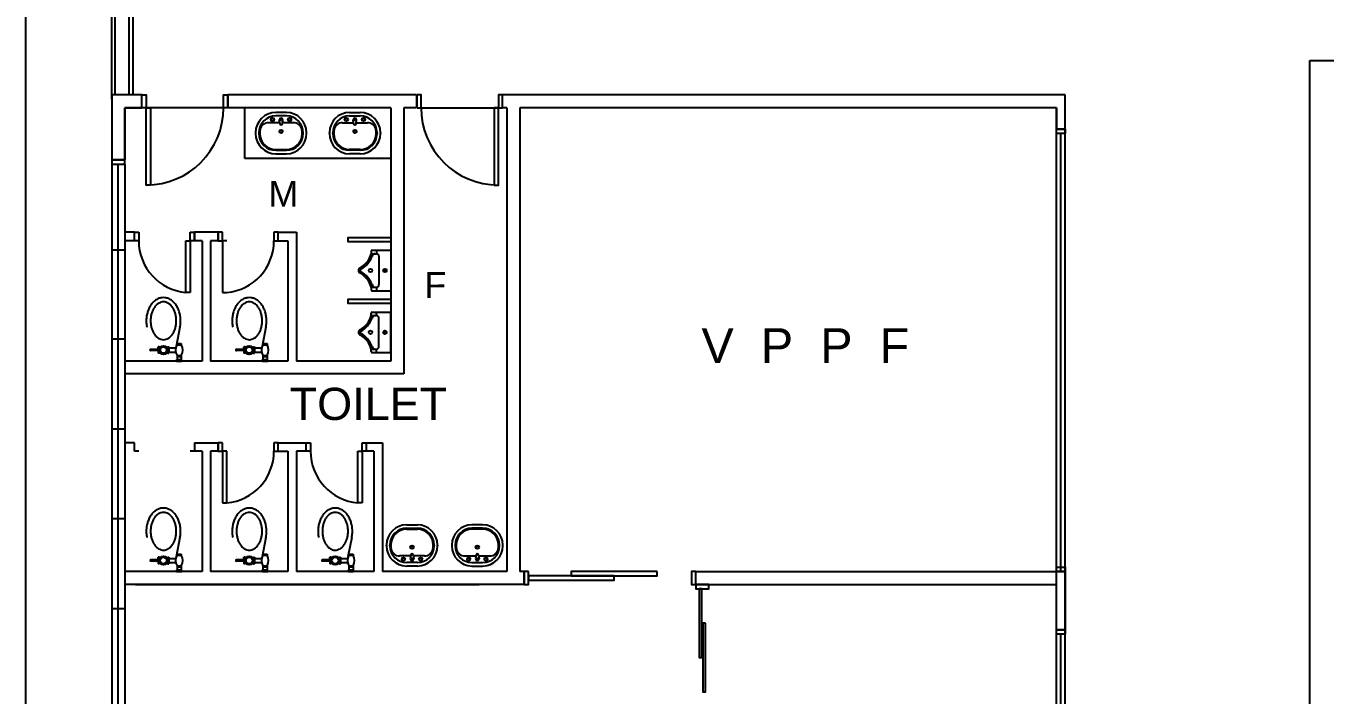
# Model space of a CAD drawing. Header units: millimetres. Extents: x -616979 to 2364082, y 43054 to 1637649.
# Drawn here: x -616979 to -601854, y 92665 to 100454 of the extents above; entities that cross this region are included whole.
import ezdxf

# ---------------------------------------------------------------- set-up
doc = ezdxf.new("R2010")
doc.units = ezdxf.units.MM
doc.linetypes.add('HIDDEN', pattern=[0.375, 0.25, -0.125])
for name, color, linetype in [('a-doors', 254, 'Continuous'), ('a-fixtures', 7, 'Continuous'), ('a-labels', 7, 'Continuous'), ('a-railings', 253, 'Continuous'), ('a-roof', 7, 'Continuous'), ('A-TEXT', 7, 'Continuous'), ('a-wall', 5, 'Continuous'), ('a-windows', 7, 'Continuous')]:
    doc.layers.add(name, color=color, linetype=linetype)
doc.styles.add('-kitz', font='arial.ttf')
doc.styles.add('arial', font='arial.ttf')

msp = doc.modelspace()

# ---------------------------------------------------------------- linework, layer by layer
at = {"layer": 'a-doors', "color": 1}
for p, q in [((-615629.438, 99502.351), (-615629.438, 99652.351)), ((-614629.438, 99502.351), (-614629.438, 99652.351)), ((-612429.438, 99502.351), (-612429.438, 99652.351)), ((-612429.438, 99502.351), (-612429.438, 99652.351)), ((-611429.438, 99502.351), (-611429.438, 99652.351)), ((-611429.438, 99502.351), (-611429.438, 99652.351)), ((-614679.438, 99502.351), (-615579.438, 99502.351)), ((-614429.438, 98910.121), (-614429.438, 99502.351)), ((-612379.438, 99502.351), (-611479.438, 99502.351)), ((-612729.438, 98910.121), (-614429.438, 98910.121)), ((-615716.938, 98052.351), (-615666.938, 98052.351)), ((-615716.938, 97952.351), (-615716.938, 98052.351)), ((-615716.938, 97952.351), (-615716.938, 98052.351)), ((-615666.938, 98052.351), (-615666.938, 97952.351)), ((-615066.938, 98052.351), (-615016.938, 98052.351)), ((-615066.938, 97952.351), (-615066.938, 98052.351)), ((-615016.938, 98052.351), (-615016.938, 97952.351)), ((-615016.938, 97952.351), (-615016.938, 98052.351)), ((-614741.938, 98052.351), (-614741.938, 97952.351)), ((-614691.938, 98052.351), (-614741.938, 98052.351)), ((-614741.938, 97952.351), (-614741.938, 98052.351)), ((-614691.938, 97952.351), (-614691.938, 98052.351)), ((-614091.938, 98052.351), (-614091.938, 97952.351)), ((-614041.938, 98052.351), (-614091.938, 98052.351)), ((-614041.938, 97952.351), (-614041.938, 98052.351)), ((-614041.938, 97952.351), (-614041.938, 98052.351)), ((-615666.938, 97952.351), (-615716.938, 97952.351)), ((-615116.938, 97952.351), (-615066.938, 97952.351)), ((-615116.938, 97352.351), (-615116.938, 97952.351)), ((-615016.938, 97952.351), (-615066.938, 97952.351)), ((-615066.938, 97952.351), (-615066.938, 97352.351)), ((-614741.938, 97952.351), (-614691.938, 97952.351)), ((-614641.938, 97952.351), (-614691.938, 97952.351)), ((-614691.938, 97952.351), (-614691.938, 97352.351)), ((-614091.938, 97952.351), (-614041.938, 97952.351)), ((-615066.938, 97352.351), (-615116.938, 97352.351)), ((-614691.938, 97352.351), (-614641.938, 97352.351)), ((-614741.938, 95602.351), (-614741.938, 95502.351)), ((-614691.938, 95602.351), (-614741.938, 95602.351)), ((-614741.938, 95502.351), (-614741.938, 95602.351)), ((-614691.938, 95502.351), (-614691.938, 95602.351)), ((-614091.938, 95602.351), (-614091.938, 95502.351)), ((-614041.938, 95602.351), (-614091.938, 95602.351)), ((-614041.938, 95502.351), (-614041.938, 95602.351)), ((-614041.938, 95502.351), (-614041.938, 95602.351)), ((-613716.938, 95602.351), (-613666.938, 95602.351)), ((-613716.938, 95502.351), (-613716.938, 95602.351)), ((-613716.938, 95502.351), (-613716.938, 95602.351)), ((-613666.938, 95602.351), (-613666.938, 95502.351)), ((-613066.938, 95602.351), (-613016.938, 95602.351)), ((-613066.938, 95502.351), (-613066.938, 95602.351)), ((-614741.938, 95502.351), (-614691.938, 95502.351)), ((-614641.938, 95502.351), (-614691.938, 95502.351)), ((-614691.938, 95502.351), (-614691.938, 94902.351)), ((-614641.938, 94902.351), (-614641.938, 95502.351)), ((-614091.938, 95502.351), (-614041.938, 95502.351)), ((-613666.938, 95502.351), (-613716.938, 95502.351)), ((-613116.938, 95502.351), (-613066.938, 95502.351)), ((-613116.938, 94902.351), (-613116.938, 95502.351)), ((-613016.938, 95502.351), (-613066.938, 95502.351)), ((-613066.938, 95502.351), (-613066.938, 94902.351)), ((-614691.938, 94902.351), (-614641.938, 94902.351)), ((-613066.938, 94902.351), (-613116.938, 94902.351)), ((-611179.438, 93952.351), (-611179.438, 94102.915)), ((-609179.438, 93952.915), (-609179.438, 94102.915))]:
    msp.add_line(p, q, dxfattribs=at)
for points in [[(-615579.438, 99502.351), (-615629.438, 99502.351), (-615629.438, 99652.351), (-615579.438, 99652.351)], [(-614629.438, 99502.351), (-614679.438, 99502.351), (-614679.438, 99652.351), (-614629.438, 99652.351)], [(-612429.438, 99502.351), (-612379.438, 99502.351), (-612379.438, 99652.351), (-612429.438, 99652.351)], [(-611479.438, 99502.351), (-611429.438, 99502.351), (-611429.438, 99652.351), (-611479.438, 99652.351)], [(-615529.438, 98602.351), (-615579.438, 98602.351), (-615579.438, 99502.351), (-615529.438, 99502.351)], [(-611529.438, 98602.351), (-611479.438, 98602.351), (-611479.438, 99502.351), (-611529.438, 99502.351)], [(-611129.438, 94102.915), (-611179.438, 94102.915), (-611179.438, 93952.915), (-611129.438, 93952.915)], [(-609630.654, 94102.915), (-610630.654, 94102.915), (-610630.654, 94052.915), (-609630.654, 94052.915)], [(-609179.438, 94102.915), (-609229.438, 94102.915), (-609229.438, 93952.915), (-609179.438, 93952.915)], [(-610129.438, 94051.139), (-611129.438, 94051.139), (-611129.438, 94001.139), (-610129.438, 94001.139)], [(-609029.438, 93952.351), (-609179.438, 93952.351), (-609179.438, 93902.351), (-609029.438, 93902.351)], [(-609111.938, 93902.351), (-609141.938, 93902.351), (-609141.938, 93102.351), (-609111.938, 93102.351)], [(-609066.938, 93502.351), (-609096.938, 93502.351), (-609096.938, 92702.351), (-609066.938, 92702.351)]]:
    msp.add_lwpolyline(points, close=True, dxfattribs=at)
for centre, radius, start, end in [((-615579.438, 99502.351), 900, 270, 0), ((-611479.438, 99502.351), 900, 180, 270), ((-615062.982, 97953.893), 603.958, 180.146343, 264.8745512), ((-614695.893, 97953.893), 603.958, 275.1254488, 359.853657), ((-614695.893, 95503.893), 603.958, 275.1254488, 359.853657), ((-613062.982, 95503.893), 603.958, 180.146343, 264.8745512)]:
    msp.add_arc(centre, radius, start, end, dxfattribs=at)
at = {"layer": 'a-fixtures', "color": 1}
for p, q in [((-613947.456, 99446.236), (-614071.456, 99446.236)), ((-613947.456, 99406.236), (-614071.456, 99406.236)), ((-613211.419, 99446.236), (-613087.419, 99446.236)), ((-613211.419, 99406.236), (-613087.419, 99406.236)), ((-614025.609, 99328.236), (-614154.739, 99328.236)), ((-614024.456, 99318.236), (-614029.456, 99361.609)), ((-613994.456, 99318.236), (-613989.456, 99361.609)), ((-613864.173, 99328.236), (-613993.303, 99328.236)), ((-613294.702, 99328.236), (-613165.572, 99328.236)), ((-613164.419, 99318.236), (-613169.419, 99361.609)), ((-613134.419, 99318.236), (-613129.419, 99361.609)), ((-613133.266, 99328.236), (-613004.136, 99328.236)), ((-614306.456, 99211.236), (-614306.456, 99201.236)), ((-614266.456, 99211.236), (-614266.456, 99201.236)), ((-614256.456, 99211.236), (-614256.456, 99201.236)), ((-613762.456, 99201.236), (-613762.456, 99211.236)), ((-613752.456, 99201.236), (-613752.456, 99211.236)), ((-613712.456, 99201.236), (-613712.456, 99211.236)), ((-613446.419, 99201.236), (-613446.419, 99211.236)), ((-613406.419, 99201.236), (-613406.419, 99211.236)), ((-613396.419, 99201.236), (-613396.419, 99211.236)), ((-612902.419, 99211.236), (-612902.419, 99201.236)), ((-612892.419, 99211.236), (-612892.419, 99201.236)), ((-612852.419, 99211.236), (-612852.419, 99201.236)), ((-614071.456, 99016.236), (-613947.456, 99016.236)), ((-614071.456, 99006.236), (-613947.456, 99006.236)), ((-614071.456, 98966.236), (-613947.456, 98966.236)), ((-613087.419, 99016.236), (-613211.419, 99016.236)), ((-613087.419, 99006.236), (-613211.419, 99006.236)), ((-613087.419, 98966.236), (-613211.419, 98966.236)), ((-612959.438, 97832.351), (-612959.438, 97802.351)), ((-612959.438, 97802.351), (-612899.438, 97802.351)), ((-612949.438, 97842.351), (-612729.438, 97842.351)), ((-612899.438, 97842.351), (-612899.438, 97802.351)), ((-612869.438, 97772.351), (-612869.438, 97442.351)), ((-612729.438, 97842.351), (-612729.438, 97372.351)), ((-612819.438, 97608.351), (-612804.337, 97608.351)), ((-612819.438, 97606.351), (-612804.337, 97606.351)), ((-612800.438, 97627.351), (-612800.438, 97612.25)), ((-612800.438, 97602.452), (-612800.438, 97587.351)), ((-612798.438, 97627.351), (-612798.438, 97612.25)), ((-612798.438, 97602.452), (-612798.438, 97587.351)), ((-612794.539, 97608.351), (-612779.438, 97608.351)), ((-612794.539, 97606.351), (-612779.438, 97606.351)), ((-612959.438, 97412.351), (-612959.438, 97382.351)), ((-612959.438, 97412.351), (-612899.438, 97412.351)), ((-612899.438, 97412.351), (-612899.438, 97372.351)), ((-612949.438, 97372.351), (-612729.438, 97372.351)), ((-612959.438, 97082.351), (-612959.438, 97112.351)), ((-612949.438, 97122.351), (-612729.438, 97122.351)), ((-612899.438, 97082.351), (-612899.438, 97122.351)), ((-612729.438, 96652.351), (-612729.438, 97122.351)), ((-612959.438, 97082.351), (-612899.438, 97082.351)), ((-612869.438, 96722.351), (-612869.438, 97052.351)), ((-615186.388, 96948.151), (-615230.351, 96722.595)), ((-614186.388, 96948.151), (-614230.351, 96722.595)), ((-612819.438, 96888.351), (-612804.337, 96888.351)), ((-612819.438, 96886.351), (-612804.337, 96886.351)), ((-612800.438, 96892.25), (-612800.438, 96907.351)), ((-612800.438, 96867.351), (-612800.438, 96882.452)), ((-612798.438, 96892.25), (-612798.438, 96907.351)), ((-612798.438, 96867.351), (-612798.438, 96882.452)), ((-612794.539, 96888.351), (-612779.438, 96888.351)), ((-612794.539, 96886.351), (-612779.438, 96886.351)), ((-615429.438, 96687.801), (-615529.438, 96687.801)), ((-615429.438, 96674.301), (-615529.438, 96674.301)), ((-615429.438, 96718.551), (-615441.938, 96718.551)), ((-615441.938, 96687.801), (-615441.938, 96718.551)), ((-615441.938, 96674.301), (-615441.938, 96643.551)), ((-615429.438, 96687.801), (-615429.438, 96718.551)), ((-615416.616, 96714.483), (-615429.438, 96714.483)), ((-615429.438, 96674.301), (-615429.438, 96643.551)), ((-615342.259, 96714.483), (-615329.438, 96714.483)), ((-615329.438, 96718.551), (-615316.938, 96718.551)), ((-615329.438, 96718.551), (-615329.438, 96643.551)), ((-615316.938, 96718.551), (-615316.938, 96643.551)), ((-615316.938, 96706.051), (-615234.838, 96706.051)), ((-615316.938, 96656.051), (-615234.838, 96656.051)), ((-615220.93, 96756.051), (-615170.93, 96756.051)), ((-615220.93, 96756.051), (-615220.93, 96743.551)), ((-615220.93, 96743.551), (-615170.93, 96743.551)), ((-615170.93, 96756.051), (-615170.93, 96743.551)), ((-614429.438, 96687.801), (-614529.438, 96687.801)), ((-614429.438, 96674.301), (-614529.438, 96674.301)), ((-614429.438, 96718.551), (-614441.938, 96718.551)), ((-614441.938, 96687.801), (-614441.938, 96718.551)), ((-614441.938, 96674.301), (-614441.938, 96643.551)), ((-614429.438, 96687.801), (-614429.438, 96718.551)), ((-614416.616, 96714.483), (-614429.438, 96714.483)), ((-614429.438, 96674.301), (-614429.438, 96643.551)), ((-614342.259, 96714.483), (-614329.438, 96714.483)), ((-614329.438, 96718.551), (-614316.938, 96718.551)), ((-614329.438, 96718.551), (-614329.438, 96643.551)), ((-614316.938, 96718.551), (-614316.938, 96643.551)), ((-614316.938, 96706.051), (-614234.838, 96706.051)), ((-614316.938, 96656.051), (-614234.838, 96656.051)), ((-614220.93, 96756.051), (-614170.93, 96756.051)), ((-614220.93, 96756.051), (-614220.93, 96743.551)), ((-614220.93, 96743.551), (-614170.93, 96743.551)), ((-614170.93, 96756.051), (-614170.93, 96743.551)), ((-612959.438, 96662.351), (-612959.438, 96692.351)), ((-612959.438, 96692.351), (-612899.438, 96692.351)), ((-612949.438, 96652.351), (-612729.438, 96652.351)), ((-612899.438, 96652.351), (-612899.438, 96692.351)), ((-615429.438, 96643.551), (-615441.938, 96643.551)), ((-615416.616, 96647.618), (-615429.438, 96647.618)), ((-615342.259, 96647.618), (-615329.438, 96647.618)), ((-615329.438, 96643.551), (-615316.938, 96643.551)), ((-615164.68, 96564.851), (-615227.18, 96564.851)), ((-615227.18, 96564.851), (-615227.18, 96552.351)), ((-615227.18, 96564.851), (-615220.93, 96564.851)), ((-615227.18, 96552.351), (-615164.68, 96552.351)), ((-615224.055, 96564.851), (-615224.055, 96571.101)), ((-615224.055, 96571.101), (-615167.805, 96571.101)), ((-615220.93, 96564.851), (-615224.055, 96564.851)), ((-615220.93, 96618.551), (-615170.93, 96618.551)), ((-615220.93, 96618.551), (-615220.93, 96606.051)), ((-615220.93, 96606.051), (-615170.93, 96606.051)), ((-615220.93, 96606.051), (-615220.93, 96571.101)), ((-615170.93, 96618.551), (-615170.93, 96606.051)), ((-615170.93, 96606.051), (-615170.93, 96571.101)), ((-615170.93, 96564.851), (-615167.805, 96564.851)), ((-615164.68, 96564.851), (-615170.93, 96564.851)), ((-615167.805, 96564.851), (-615167.805, 96571.101)), ((-615164.68, 96564.851), (-615164.68, 96552.351)), ((-614429.438, 96643.551), (-614441.938, 96643.551)), ((-614416.616, 96647.618), (-614429.438, 96647.618)), ((-614342.259, 96647.618), (-614329.438, 96647.618)), ((-614329.438, 96643.551), (-614316.938, 96643.551)), ((-614164.68, 96564.851), (-614227.18, 96564.851)), ((-614227.18, 96564.851), (-614227.18, 96552.351)), ((-614227.18, 96564.851), (-614220.93, 96564.851)), ((-614227.18, 96552.351), (-614164.68, 96552.351)), ((-614224.055, 96564.851), (-614224.055, 96571.101)), ((-614224.055, 96571.101), (-614167.805, 96571.101)), ((-614220.93, 96564.851), (-614224.055, 96564.851)), ((-614220.93, 96618.551), (-614170.93, 96618.551)), ((-614220.93, 96618.551), (-614220.93, 96606.051)), ((-614220.93, 96606.051), (-614170.93, 96606.051)), ((-614220.93, 96606.051), (-614220.93, 96571.101)), ((-614170.93, 96618.551), (-614170.93, 96606.051)), ((-614170.93, 96606.051), (-614170.93, 96571.101)), ((-614170.93, 96564.851), (-614167.805, 96564.851)), ((-614164.68, 96564.851), (-614170.93, 96564.851)), ((-614167.805, 96564.851), (-614167.805, 96571.101)), ((-614164.68, 96564.851), (-614164.68, 96552.351)), ((-612546.456, 94646.236), (-612422.456, 94646.236)), ((-612546.456, 94606.236), (-612422.456, 94606.236)), ((-612546.456, 94596.236), (-612422.456, 94596.236)), ((-611662.419, 94646.236), (-611786.419, 94646.236)), ((-611662.419, 94606.236), (-611786.419, 94606.236)), ((-611662.419, 94596.236), (-611786.419, 94596.236)), ((-615186.388, 94498.151), (-615230.351, 94272.595)), ((-614186.388, 94498.151), (-614230.351, 94272.595)), ((-613186.388, 94498.151), (-613230.351, 94272.595)), ((-612741.456, 94401.236), (-612741.456, 94411.236)), ((-612731.456, 94401.236), (-612731.456, 94411.236)), ((-612237.456, 94411.236), (-612237.456, 94401.236)), ((-612227.456, 94411.236), (-612227.456, 94401.236)), ((-612187.456, 94411.236), (-612187.456, 94401.236)), ((-612021.419, 94411.236), (-612021.419, 94401.236)), ((-611981.419, 94411.236), (-611981.419, 94401.236)), ((-611971.419, 94411.236), (-611971.419, 94401.236)), ((-611477.419, 94401.236), (-611477.419, 94411.236)), ((-611467.419, 94401.236), (-611467.419, 94411.236)), ((-615429.438, 94237.801), (-615529.438, 94237.801)), ((-615429.438, 94268.551), (-615441.938, 94268.551)), ((-615441.938, 94237.801), (-615441.938, 94268.551)), ((-615429.438, 94237.801), (-615429.438, 94268.551)), ((-615416.616, 94264.483), (-615429.438, 94264.483)), ((-615342.259, 94264.483), (-615329.438, 94264.483)), ((-615329.438, 94268.551), (-615316.938, 94268.551)), ((-615329.438, 94268.551), (-615329.438, 94193.551)), ((-615316.938, 94268.551), (-615316.938, 94193.551)), ((-615316.938, 94256.051), (-615234.838, 94256.051)), ((-615220.93, 94306.051), (-615170.93, 94306.051)), ((-615220.93, 94306.051), (-615220.93, 94293.551)), ((-615220.93, 94293.551), (-615170.93, 94293.551)), ((-615170.93, 94306.051), (-615170.93, 94293.551)), ((-614429.438, 94237.801), (-614529.438, 94237.801)), ((-614429.438, 94268.551), (-614441.938, 94268.551)), ((-614441.938, 94237.801), (-614441.938, 94268.551)), ((-614429.438, 94237.801), (-614429.438, 94268.551)), ((-614416.616, 94264.483), (-614429.438, 94264.483)), ((-614342.259, 94264.483), (-614329.438, 94264.483)), ((-614329.438, 94268.551), (-614316.938, 94268.551)), ((-614329.438, 94268.551), (-614329.438, 94193.551)), ((-614316.938, 94268.551), (-614316.938, 94193.551)), ((-614316.938, 94256.051), (-614234.838, 94256.051)), ((-614220.93, 94306.051), (-614170.93, 94306.051)), ((-614220.93, 94306.051), (-614220.93, 94293.551)), ((-614220.93, 94293.551), (-614170.93, 94293.551)), ((-614170.93, 94306.051), (-614170.93, 94293.551)), ((-613429.438, 94237.801), (-613529.438, 94237.801)), ((-613429.438, 94268.551), (-613441.938, 94268.551)), ((-613441.938, 94237.801), (-613441.938, 94268.551)), ((-613429.438, 94237.801), (-613429.438, 94268.551)), ((-613416.616, 94264.483), (-613429.438, 94264.483)), ((-613342.259, 94264.483), (-613329.438, 94264.483)), ((-613329.438, 94268.551), (-613316.938, 94268.551)), ((-613329.438, 94268.551), (-613329.438, 94193.551)), ((-613316.938, 94268.551), (-613316.938, 94193.551)), ((-613316.938, 94256.051), (-613234.838, 94256.051)), ((-613220.93, 94306.051), (-613170.93, 94306.051)), ((-613220.93, 94306.051), (-613220.93, 94293.551)), ((-613220.93, 94293.551), (-613170.93, 94293.551)), ((-613170.93, 94306.051), (-613170.93, 94293.551)), ((-612500.609, 94284.236), (-612629.739, 94284.236)), ((-612499.456, 94294.236), (-612504.456, 94250.862)), ((-612469.456, 94294.236), (-612464.456, 94250.862)), ((-612339.173, 94284.236), (-612468.303, 94284.236)), ((-611869.702, 94284.236), (-611740.572, 94284.236)), ((-611739.419, 94294.236), (-611744.419, 94250.862)), ((-611709.419, 94294.236), (-611704.419, 94250.862)), ((-611708.266, 94284.236), (-611579.136, 94284.236)), ((-615429.438, 94224.301), (-615529.438, 94224.301)), ((-615441.938, 94224.301), (-615441.938, 94193.551)), ((-615429.438, 94193.551), (-615441.938, 94193.551)), ((-615429.438, 94224.301), (-615429.438, 94193.551)), ((-615416.616, 94197.618), (-615429.438, 94197.618)), ((-615342.259, 94197.618), (-615329.438, 94197.618)), ((-615329.438, 94193.551), (-615316.938, 94193.551)), ((-615316.938, 94206.051), (-615234.838, 94206.051)), ((-615164.68, 94114.851), (-615227.18, 94114.851)), ((-615227.18, 94114.851), (-615227.18, 94102.351)), ((-615227.18, 94114.851), (-615220.93, 94114.851)), ((-615224.055, 94114.851), (-615224.055, 94121.101)), ((-615224.055, 94121.101), (-615167.805, 94121.101)), ((-615220.93, 94114.851), (-615224.055, 94114.851)), ((-615220.93, 94168.551), (-615170.93, 94168.551)), ((-615220.93, 94168.551), (-615220.93, 94156.051)), ((-615220.93, 94156.051), (-615170.93, 94156.051)), ((-615220.93, 94156.051), (-615220.93, 94121.101)), ((-615170.93, 94168.551), (-615170.93, 94156.051)), ((-615170.93, 94156.051), (-615170.93, 94121.101)), ((-615170.93, 94114.851), (-615167.805, 94114.851)), ((-615164.68, 94114.851), (-615170.93, 94114.851)), ((-615167.805, 94114.851), (-615167.805, 94121.101)), ((-615164.68, 94114.851), (-615164.68, 94102.351)), ((-614429.438, 94224.301), (-614529.438, 94224.301)), ((-614441.938, 94224.301), (-614441.938, 94193.551)), ((-614429.438, 94193.551), (-614441.938, 94193.551)), ((-614429.438, 94224.301), (-614429.438, 94193.551)), ((-614416.616, 94197.618), (-614429.438, 94197.618)), ((-614342.259, 94197.618), (-614329.438, 94197.618)), ((-614329.438, 94193.551), (-614316.938, 94193.551)), ((-614316.938, 94206.051), (-614234.838, 94206.051)), ((-614164.68, 94114.851), (-614227.18, 94114.851)), ((-614227.18, 94114.851), (-614227.18, 94102.351)), ((-614227.18, 94114.851), (-614220.93, 94114.851)), ((-614224.055, 94114.851), (-614224.055, 94121.101)), ((-614224.055, 94121.101), (-614167.805, 94121.101)), ((-614220.93, 94114.851), (-614224.055, 94114.851)), ((-614220.93, 94168.551), (-614170.93, 94168.551)), ((-614220.93, 94168.551), (-614220.93, 94156.051)), ((-614220.93, 94156.051), (-614170.93, 94156.051)), ((-614220.93, 94156.051), (-614220.93, 94121.101)), ((-614170.93, 94168.551), (-614170.93, 94156.051)), ((-614170.93, 94156.051), (-614170.93, 94121.101)), ((-614170.93, 94114.851), (-614167.805, 94114.851)), ((-614164.68, 94114.851), (-614170.93, 94114.851)), ((-614167.805, 94114.851), (-614167.805, 94121.101)), ((-614164.68, 94114.851), (-614164.68, 94102.351)), ((-613429.438, 94224.301), (-613529.438, 94224.301)), ((-613441.938, 94224.301), (-613441.938, 94193.551)), ((-613429.438, 94193.551), (-613441.938, 94193.551)), ((-613429.438, 94224.301), (-613429.438, 94193.551)), ((-613416.616, 94197.618), (-613429.438, 94197.618)), ((-613342.259, 94197.618), (-613329.438, 94197.618)), ((-613329.438, 94193.551), (-613316.938, 94193.551)), ((-613316.938, 94206.051), (-613234.838, 94206.051)), ((-613164.68, 94114.851), (-613227.18, 94114.851)), ((-613227.18, 94114.851), (-613227.18, 94102.351)), ((-613227.18, 94114.851), (-613220.93, 94114.851)), ((-613224.055, 94114.851), (-613224.055, 94121.101)), ((-613224.055, 94121.101), (-613167.805, 94121.101)), ((-613220.93, 94114.851), (-613224.055, 94114.851)), ((-613220.93, 94168.551), (-613170.93, 94168.551)), ((-613220.93, 94168.551), (-613220.93, 94156.051)), ((-613220.93, 94156.051), (-613170.93, 94156.051)), ((-613220.93, 94156.051), (-613220.93, 94121.101)), ((-613170.93, 94168.551), (-613170.93, 94156.051)), ((-613170.93, 94156.051), (-613170.93, 94121.101)), ((-613170.93, 94114.851), (-613167.805, 94114.851)), ((-613164.68, 94114.851), (-613170.93, 94114.851)), ((-613167.805, 94114.851), (-613167.805, 94121.101)), ((-613164.68, 94114.851), (-613164.68, 94102.351)), ((-612422.456, 94206.236), (-612546.456, 94206.236)), ((-612422.456, 94166.236), (-612546.456, 94166.236)), ((-611786.419, 94206.236), (-611662.419, 94206.236)), ((-611786.419, 94166.236), (-611662.419, 94166.236))]:
    msp.add_line(p, q, dxfattribs=at)
at = {"layer": 'a-fixtures'}
for p, q in [((-612781.456, 94401.236), (-612781.456, 94411.236)), ((-611427.419, 94401.236), (-611427.419, 94411.236))]:
    msp.add_line(p, q, dxfattribs=at)
at = {"layer": 'a-fixtures', "color": 9}
for p, q in [((-615227.18, 94102.351), (-615164.68, 94102.351)), ((-614227.18, 94102.351), (-614164.68, 94102.351)), ((-613227.18, 94102.351), (-613164.68, 94102.351))]:
    msp.add_line(p, q, dxfattribs=at)
at = {"layer": 'a-fixtures', "color": 1, "const_width": 0.05}
for points in [[(-615571.388, 96948.151), (-615521.471, 96687.801)], [(-614571.388, 96948.151), (-614521.471, 96687.801)], [(-615518.882, 96674.301), (-615505.088, 96602.351), (-615253.788, 96602.351)], [(-615243.321, 96656.051), (-615253.788, 96602.351)], [(-614518.882, 96674.301), (-614505.088, 96602.351), (-614253.788, 96602.351)], [(-614243.321, 96656.051), (-614253.788, 96602.351)], [(-615571.388, 94498.151), (-615521.471, 94237.801)], [(-614571.388, 94498.151), (-614521.471, 94237.801)], [(-613571.388, 94498.151), (-613521.471, 94237.801)], [(-615518.882, 94224.301), (-615505.088, 94152.351), (-615253.788, 94152.351)], [(-615243.321, 94206.051), (-615253.788, 94152.351)], [(-614518.882, 94224.301), (-614505.088, 94152.351), (-614253.788, 94152.351)], [(-614243.321, 94206.051), (-614253.788, 94152.351)], [(-613518.882, 94224.301), (-613505.088, 94152.351), (-613253.788, 94152.351)], [(-613243.321, 94206.051), (-613253.788, 94152.351)]]:
    msp.add_lwpolyline(points, dxfattribs=at)
for points in [[(-615486.314, 96687.801, -0.726018986), (-615444.862, 96687.801, -0.726018986)], [(-615444.862, 96674.301, -0.726018986), (-615486.314, 96674.301)], [(-614486.314, 96687.801, -0.726018986), (-614444.862, 96687.801, -0.726018986)], [(-614444.862, 96674.301, -0.726018986), (-614486.314, 96674.301)], [(-615486.314, 94237.801, -0.726018986), (-615444.862, 94237.801, -0.726018986)], [(-614486.314, 94237.801, -0.726018986), (-614444.862, 94237.801, -0.726018986)], [(-613486.314, 94237.801, -0.726018986), (-613444.862, 94237.801, -0.726018986)], [(-615444.862, 94224.301, -0.726018986), (-615486.314, 94224.301)], [(-614444.862, 94224.301, -0.726018986), (-614486.314, 94224.301)], [(-613444.862, 94224.301, -0.726018986), (-613486.314, 94224.301)]]:
    msp.add_lwpolyline(points, format="xyb", dxfattribs=at)
at = {"layer": 'a-fixtures', "color": 1}
for centre, radius in [((-614109.456, 99365.366), 20), ((-614109.456, 99365.366), 15), ((-613909.456, 99365.366), 20), ((-613909.456, 99365.366), 15), ((-613249.419, 99365.366), 20), ((-613249.419, 99365.366), 15), ((-613049.419, 99365.366), 20), ((-613049.419, 99365.366), 15), ((-614009.456, 99226.236), 20), ((-614009.456, 99226.236), 15), ((-614009.456, 99361.609), 6.243), ((-613149.419, 99226.236), 20), ((-613149.419, 99226.236), 15), ((-613149.419, 99361.609), 6.243), ((-612968.217, 97607.351), 20), ((-612799.438, 97607.351), 20), ((-612968.217, 96887.351), 20), ((-612799.438, 96887.351), 20), ((-615379.438, 96681.051), 50), ((-615379.438, 96681.051), 37.5), ((-614379.438, 96681.051), 50), ((-614379.438, 96681.051), 37.5), ((-612484.456, 94386.236), 20), ((-612484.456, 94386.236), 15), ((-611724.419, 94386.236), 20), ((-611724.419, 94386.236), 15), ((-615379.438, 94231.051), 50), ((-615379.438, 94231.051), 37.5), ((-614379.438, 94231.051), 50), ((-614379.438, 94231.051), 37.5), ((-613379.438, 94231.051), 50), ((-613379.438, 94231.051), 37.5), ((-612584.456, 94247.105), 20), ((-612584.456, 94247.105), 15), ((-612484.456, 94250.862), 6.243), ((-612384.456, 94247.105), 20), ((-612384.456, 94247.105), 15), ((-611824.419, 94247.105), 20), ((-611824.419, 94247.105), 15), ((-611724.419, 94250.862), 6.243), ((-611624.419, 94247.105), 20), ((-611624.419, 94247.105), 15)]:
    msp.add_circle(centre, radius, dxfattribs=at)
for centre, radius, start, end in [((-614071.456, 99211.236), 235, 90, 180), ((-614071.456, 99211.236), 195, 90.0000001, 180), ((-614009.456, 99361.609), 20, 360, 180), ((-613947.456, 99211.236), 235, 0, 90), ((-613947.456, 99211.236), 195, 360, 89.9999999), ((-613211.419, 99211.236), 235, 90, 180), ((-613211.419, 99211.236), 195, 90.0000001, 180), ((-613149.419, 99361.609), 20, 0, 180), ((-613087.419, 99211.236), 235, 360, 90), ((-613087.419, 99211.236), 195, 360, 89.9999999), ((-614071.456, 99211.236), 185, 168.463041, 180), ((-614154.739, 99228.236), 100, 90, 168.463041), ((-614009.456, 99318.236), 15, 180, 360), ((-613864.173, 99228.236), 100, 11.536959, 90), ((-613947.456, 99211.236), 185, 360, 11.536959), ((-613211.419, 99211.236), 185, 168.463041, 180), ((-613294.702, 99228.236), 100, 90, 168.463041), ((-613149.419, 99318.236), 15, 180, 0), ((-613004.136, 99228.236), 100, 11.536959, 90), ((-613087.419, 99211.236), 185, 0, 11.536959), ((-614071.456, 99201.236), 235, 180, 270), ((-614071.456, 99201.236), 195, 180, 269.9999999), ((-614071.456, 99201.236), 185, 180, 270), ((-613947.456, 99201.236), 195, 270, 360), ((-613947.456, 99201.236), 235, 270, 0), ((-613947.456, 99201.236), 185, 270, 360), ((-613211.419, 99201.236), 235, 180, 270), ((-613211.419, 99201.236), 195, 180, 270), ((-613211.419, 99201.236), 185, 180, 270), ((-613087.419, 99201.236), 195, 270.0000001, 0), ((-613087.419, 99201.236), 235, 270, 0), ((-613087.419, 99201.236), 185, 270, 0), ((-613233.206, 97884.335), 285.781, 300.2035468, 343.3288029), ((-613233.206, 97884.335), 305.781, 299.8926275, 338.5170303), ((-612949.438, 97832.351), 10, 90, 180), ((-612918.669, 97772.351), 30, 90, 180), ((-612899.438, 97772.351), 30, 360, 90), ((-613076.938, 97607.351), 32.5, 112.6198649, 247.3801351), ((-613076.938, 97607.351), 12.5, 108.0585776, 251.9414224), ((-613233.206, 97330.366), 285.781, 16.6711972, 59.7964532), ((-613233.206, 97330.366), 305.781, 21.4829698, 60.1073725), ((-612799.438, 97607.351), 5, 101.536959, 168.463041), ((-612799.438, 97607.351), 5, 191.536959, 258.463041), ((-612799.438, 97607.351), 5, 11.536959, 78.463041), ((-612799.438, 97607.351), 5, 281.536959, 348.463041), ((-612918.669, 97442.351), 30, 180, 270), ((-612899.438, 97442.351), 30, 270, 360), ((-615351.685, 97092.299), 206.856, 125.6604886, 137.6973814), ((-615370.03, 97117.82), 175.426, 112.2179226, 125.6516378), ((-615377.717, 97136.2), 155.504, 97.6008212, 112.1566713), ((-615378.888, 97142.888), 148.721, 82.5006055, 97.4946845), ((-615380.059, 97136.196), 155.508, 67.8388906, 82.3944772), ((-615387.749, 97117.813), 175.434, 54.3443582, 67.7776567), ((-615406.098, 97092.291), 206.868, 42.2990685, 54.3355213), ((-614351.685, 97092.299), 206.856, 125.6604886, 137.6973814), ((-614370.03, 97117.82), 175.426, 112.2179226, 125.6516378), ((-614377.717, 97136.2), 155.504, 97.6008212, 112.1566713), ((-614378.888, 97142.888), 148.721, 82.5006055, 97.4946845), ((-614380.059, 97136.196), 155.508, 67.8388906, 82.3944772), ((-614387.749, 97117.813), 175.434, 54.3443582, 67.7776567), ((-614406.098, 97092.291), 206.868, 42.2990685, 54.3355213), ((-612949.438, 97382.351), 10, 180, 270), ((-615225.786, 97022.72), 353.047, 166.7982905, 175.2243902), ((-615251.817, 97029.044), 326.259, 157.9537023, 166.8355496), ((-615286.814, 97043.429), 288.422, 148.349299, 157.9927593), ((-615322.55, 97065.645), 246.344, 137.6731347, 148.3864821), ((-615228.376, 97024.491), 300.31, 164.2908347, 172.3380387), ((-615261.171, 97033.939), 266.182, 155.615149, 164.3373836), ((-615299.725, 97051.641), 223.759, 145.8736481, 155.6676377), ((-615335.214, 97075.893), 180.776, 134.6342777, 145.9262626), ((-615361.01, 97102.133), 143.979, 121.5237079, 134.6656119), ((-615374.723, 97124.365), 117.858, 106.4770586, 121.4923141), ((-615378.727, 97137.099), 104.512, 90.0877595, 106.3517382), ((-615379.048, 97137.099), 104.512, 73.6482619, 89.9122405), ((-615383.052, 97124.365), 117.858, 58.5076859, 73.5229414), ((-615396.765, 97102.133), 143.979, 45.3343881, 58.476292), ((-615422.561, 97075.893), 180.776, 34.0737374, 45.3657223), ((-615458.05, 97051.641), 223.759, 24.3323623, 34.1263519), ((-615496.604, 97033.939), 266.182, 15.6626164, 24.384851), ((-615435.235, 97065.637), 246.357, 31.6103549, 42.323322), ((-615529.399, 97024.491), 300.31, 7.6619613, 15.7091653), ((-615470.972, 97043.423), 288.435, 22.0043673, 31.6475398), ((-615505.968, 97029.041), 326.27, 13.1617666, 22.043424), ((-615531.995, 97022.719), 353.053, 4.7730219, 13.199025), ((-614225.786, 97022.72), 353.047, 166.7982905, 175.2243902), ((-614251.817, 97029.044), 326.259, 157.9537023, 166.8355496), ((-614286.814, 97043.429), 288.422, 148.349299, 157.9927593), ((-614322.55, 97065.645), 246.344, 137.6731347, 148.3864821), ((-614228.376, 97024.491), 300.31, 164.2908347, 172.3380387), ((-614261.171, 97033.939), 266.182, 155.615149, 164.3373836), ((-614299.725, 97051.641), 223.759, 145.8736481, 155.6676377), ((-614335.214, 97075.893), 180.776, 134.6342777, 145.9262626), ((-614361.01, 97102.133), 143.979, 121.5237079, 134.6656119), ((-614374.723, 97124.365), 117.858, 106.4770586, 121.4923141), ((-614378.727, 97137.099), 104.512, 90.0877595, 106.3517382), ((-614379.048, 97137.099), 104.512, 73.6482619, 89.9122405), ((-614383.052, 97124.365), 117.858, 58.5076859, 73.5229414), ((-614396.765, 97102.133), 143.979, 45.3343881, 58.476292), ((-614422.561, 97075.893), 180.776, 34.0737374, 45.3657223), ((-614458.05, 97051.641), 223.759, 24.3323623, 34.1263519), ((-614496.604, 97033.939), 266.182, 15.6626164, 24.384851), ((-614435.235, 97065.637), 246.357, 31.6103549, 42.323322), ((-614529.399, 97024.491), 300.31, 7.6619613, 15.7091653), ((-614470.972, 97043.423), 288.435, 22.0043673, 31.6475398), ((-614505.968, 97029.041), 326.27, 13.1617666, 22.043424), ((-614531.995, 97022.719), 353.053, 4.7730219, 13.199025), ((-612949.438, 97112.351), 10, 90, 180), ((-615215.227, 97021.611), 363.662, 175.1888191, 183.4499231), ((-615222.85, 97020.931), 356.012, 183.4144985, 191.7936922), ((-615209.531, 97021.721), 319.356, 172.296447, 180.0198958), ((-615209.531, 97021.5), 319.356, 179.9801042, 187.703553), ((-615228.376, 97018.731), 300.31, 187.6619613, 195.7091653), ((-615529.399, 97018.731), 300.31, 344.2908347, 352.3380387), ((-615548.244, 97021.721), 319.356, 359.9801042, 7.703553), ((-615548.244, 97021.5), 319.356, 352.296447, 0.0198958), ((-615534.92, 97020.93), 356.007, 348.2036454, 356.5829207), ((-615542.549, 97021.611), 363.662, 356.5474959, 4.8085926), ((-614215.227, 97021.611), 363.662, 175.1888191, 183.4499231), ((-614222.85, 97020.931), 356.012, 183.4144985, 191.7936922), ((-614209.531, 97021.721), 319.356, 172.296447, 180.0198958), ((-614209.531, 97021.5), 319.356, 179.9801042, 187.703553), ((-614228.376, 97018.731), 300.31, 187.6619613, 195.7091653), ((-614529.399, 97018.731), 300.31, 344.2908347, 352.3380387), ((-614548.244, 97021.721), 319.356, 359.9801042, 7.703553), ((-614548.244, 97021.5), 319.356, 352.296447, 0.0198958), ((-614534.92, 97020.93), 356.007, 348.2036454, 356.5829207), ((-614542.549, 97021.611), 363.662, 356.5474959, 4.8085926), ((-613233.206, 97164.335), 285.781, 300.2035468, 343.3288028), ((-613233.206, 97164.335), 305.781, 299.8926275, 338.5170302), ((-612918.669, 97052.351), 30, 90, 180), ((-612899.438, 97052.351), 30, 0, 90), ((-615261.171, 97009.282), 266.182, 195.6626164, 204.384851), ((-615299.725, 96991.58), 223.759, 204.3323623, 214.1263519), ((-615335.214, 96967.329), 180.776, 214.0737374, 225.3657223), ((-615361.01, 96941.088), 143.979, 225.3343881, 238.476292), ((-615374.723, 96918.856), 117.858, 238.5076859, 253.5229414), ((-615378.727, 96906.123), 104.512, 253.6482618, 269.9122405), ((-615379.048, 96906.123), 104.512, 270.0877595, 286.3517381), ((-615383.052, 96918.856), 117.858, 286.4770586, 301.4923141), ((-615396.765, 96941.088), 143.979, 301.523708, 314.6656119), ((-615422.561, 96967.329), 180.776, 314.6342777, 325.9262626), ((-615458.05, 96991.58), 223.759, 325.8736481, 335.6676377), ((-615496.604, 97009.282), 266.182, 335.615149, 344.3373836), ((-614261.171, 97009.282), 266.182, 195.6626164, 204.384851), ((-614299.725, 96991.58), 223.759, 204.3323623, 214.1263519), ((-614335.214, 96967.329), 180.776, 214.0737374, 225.3657223), ((-614361.01, 96941.088), 143.979, 225.3343881, 238.476292), ((-614374.723, 96918.856), 117.858, 238.5076859, 253.5229414), ((-614378.727, 96906.123), 104.512, 253.6482618, 269.9122405), ((-614379.048, 96906.123), 104.512, 270.0877595, 286.3517381), ((-614383.052, 96918.856), 117.858, 286.4770586, 301.4923141), ((-614396.765, 96941.088), 143.979, 301.523708, 314.6656119), ((-614422.561, 96967.329), 180.776, 314.6342777, 325.9262626), ((-614458.05, 96991.58), 223.759, 325.8736481, 335.6676377), ((-614496.604, 97009.282), 266.182, 335.615149, 344.3373836), ((-613076.938, 96887.351), 32.5, 112.6198649, 247.3801351), ((-613076.938, 96887.351), 12.5, 108.0585776, 251.9414224), ((-613233.206, 96610.366), 285.781, 16.6711971, 59.7964532), ((-613233.206, 96610.366), 305.781, 21.4829697, 60.1073725), ((-612799.438, 96887.351), 5, 101.536959, 168.463041), ((-612799.438, 96887.351), 5, 191.536959, 258.463041), ((-612799.438, 96887.351), 5, 11.536959, 78.463041), ((-612799.438, 96887.351), 5, 281.536959, 348.463041), ((-615529.438, 96681.051), 6.75, 90, 270), ((-615109.918, 96681.051), 127.397, 150.6205568, 209.3794432), ((-615281.943, 96681.051), 127.397, 330.6205568, 29.3794432), ((-614529.438, 96681.051), 6.75, 90, 270), ((-614109.918, 96681.051), 127.397, 150.6205568, 209.3794432), ((-614281.943, 96681.051), 127.397, 330.6205568, 29.3794432), ((-612949.438, 96662.351), 10, 180, 270), ((-612918.669, 96722.351), 30, 180, 270), ((-612899.438, 96722.351), 30, 270, 0), ((-615377.717, 94686.2), 155.504, 97.6008212, 112.1566713), ((-615378.888, 94692.888), 148.721, 82.5006055, 97.4946845), ((-615380.059, 94686.196), 155.508, 67.8388906, 82.3944772), ((-614377.717, 94686.2), 155.504, 97.6008212, 112.1566713), ((-614378.888, 94692.888), 148.721, 82.5006055, 97.4946845), ((-614380.059, 94686.196), 155.508, 67.8388906, 82.3944772), ((-613377.717, 94686.2), 155.504, 97.6008212, 112.1566713), ((-613378.888, 94692.888), 148.721, 82.5006055, 97.4946845), ((-613380.059, 94686.196), 155.508, 67.8388906, 82.3944772), ((-615251.817, 94579.044), 326.259, 157.9537023, 166.8355496), ((-615286.814, 94593.429), 288.422, 148.349299, 157.9927593), ((-615322.55, 94615.645), 246.344, 137.6731347, 148.3864821), ((-615261.171, 94583.939), 266.182, 155.615149, 164.3373836), ((-615351.685, 94642.299), 206.856, 125.6604886, 137.6973814), ((-615299.725, 94601.641), 223.759, 145.8736481, 155.6676377), ((-615335.214, 94625.893), 180.776, 134.6342777, 145.9262626), ((-615370.03, 94667.82), 175.426, 112.2179226, 125.6516378), ((-615361.01, 94652.133), 143.979, 121.5237079, 134.6656119), ((-615374.723, 94674.365), 117.858, 106.4770586, 121.4923141), ((-615378.727, 94687.099), 104.512, 90.0877595, 106.3517382), ((-615379.048, 94687.099), 104.512, 73.6482619, 89.9122405), ((-615383.052, 94674.365), 117.858, 58.5076859, 73.5229414), ((-615396.765, 94652.133), 143.979, 45.3343881, 58.476292), ((-615387.749, 94667.813), 175.434, 54.3443582, 67.7776567), ((-615422.561, 94625.893), 180.776, 34.0737374, 45.3657223), ((-615406.098, 94642.291), 206.868, 42.2990685, 54.3355213), ((-615458.05, 94601.641), 223.759, 24.3323623, 34.1263519), ((-615496.604, 94583.939), 266.182, 15.6626164, 24.384851), ((-615435.235, 94615.637), 246.357, 31.6103549, 42.323322), ((-615470.972, 94593.423), 288.435, 22.0043673, 31.6475398), ((-615505.968, 94579.041), 326.27, 13.1617666, 22.043424), ((-614251.817, 94579.044), 326.259, 157.9537023, 166.8355496), ((-614286.814, 94593.429), 288.422, 148.349299, 157.9927593), ((-614322.55, 94615.645), 246.344, 137.6731347, 148.3864821), ((-614261.171, 94583.939), 266.182, 155.615149, 164.3373836), ((-614351.685, 94642.299), 206.856, 125.6604886, 137.6973814), ((-614299.725, 94601.641), 223.759, 145.8736481, 155.6676377), ((-614335.214, 94625.893), 180.776, 134.6342777, 145.9262626), ((-614370.03, 94667.82), 175.426, 112.2179226, 125.6516378), ((-614361.01, 94652.133), 143.979, 121.5237079, 134.6656119), ((-614374.723, 94674.365), 117.858, 106.4770586, 121.4923141), ((-614378.727, 94687.099), 104.512, 90.0877595, 106.3517382), ((-614379.048, 94687.099), 104.512, 73.6482619, 89.9122405), ((-614383.052, 94674.365), 117.858, 58.5076859, 73.5229414), ((-614396.765, 94652.133), 143.979, 45.3343881, 58.476292), ((-614387.749, 94667.813), 175.434, 54.3443582, 67.7776567), ((-614422.561, 94625.893), 180.776, 34.0737374, 45.3657223), ((-614406.098, 94642.291), 206.868, 42.2990685, 54.3355213), ((-614458.05, 94601.641), 223.759, 24.3323623, 34.1263519), ((-614496.604, 94583.939), 266.182, 15.6626164, 24.384851), ((-614435.235, 94615.637), 246.357, 31.6103549, 42.323322), ((-614470.972, 94593.423), 288.435, 22.0043673, 31.6475398), ((-614505.968, 94579.041), 326.27, 13.1617666, 22.043424), ((-613251.817, 94579.044), 326.259, 157.9537023, 166.8355496), ((-613286.814, 94593.429), 288.422, 148.349299, 157.9927593), ((-613322.55, 94615.645), 246.344, 137.6731347, 148.3864821), ((-613261.171, 94583.939), 266.182, 155.615149, 164.3373836), ((-613351.685, 94642.299), 206.856, 125.6604886, 137.6973814), ((-613299.725, 94601.641), 223.759, 145.8736481, 155.6676377), ((-613335.214, 94625.893), 180.776, 134.6342777, 145.9262626), ((-613370.03, 94667.82), 175.426, 112.2179226, 125.6516378), ((-613361.01, 94652.133), 143.979, 121.5237079, 134.6656119), ((-613374.723, 94674.365), 117.858, 106.4770586, 121.4923141), ((-613378.727, 94687.099), 104.512, 90.0877595, 106.3517382), ((-613379.048, 94687.099), 104.512, 73.6482619, 89.9122405), ((-613383.052, 94674.365), 117.858, 58.5076859, 73.5229414), ((-613396.765, 94652.133), 143.979, 45.3343881, 58.476292), ((-613387.749, 94667.813), 175.434, 54.3443582, 67.7776567), ((-613422.561, 94625.893), 180.776, 34.0737374, 45.3657223), ((-613406.098, 94642.291), 206.868, 42.2990685, 54.3355213), ((-613458.05, 94601.641), 223.759, 24.3323623, 34.1263519), ((-613496.604, 94583.939), 266.182, 15.6626164, 24.384851), ((-613435.235, 94615.637), 246.357, 31.6103549, 42.323322), ((-613470.972, 94593.423), 288.435, 22.0043673, 31.6475398), ((-613505.968, 94579.041), 326.27, 13.1617666, 22.043424), ((-615215.227, 94571.611), 363.662, 175.1888191, 183.4499231), ((-615222.85, 94570.931), 356.012, 183.4144985, 191.7936922), ((-615225.786, 94572.72), 353.047, 166.7982905, 175.2243902), ((-615209.531, 94571.721), 319.356, 172.296447, 180.0198958), ((-615209.531, 94571.5), 319.356, 179.9801042, 187.703553), ((-615228.376, 94574.491), 300.31, 164.2908347, 172.3380387), ((-615529.399, 94574.491), 300.31, 7.6619613, 15.7091653), ((-615548.244, 94571.721), 319.356, 359.9801042, 7.703553), ((-615548.244, 94571.5), 319.356, 352.296447, 0.0198958), ((-615531.995, 94572.719), 353.053, 4.7730219, 13.199025), ((-615534.92, 94570.93), 356.007, 348.2036454, 356.5829207), ((-615542.549, 94571.611), 363.662, 356.5474959, 4.8085926), ((-614215.227, 94571.611), 363.662, 175.1888191, 183.4499231), ((-614222.85, 94570.931), 356.012, 183.4144985, 191.7936922), ((-614225.786, 94572.72), 353.047, 166.7982905, 175.2243902), ((-614209.531, 94571.721), 319.356, 172.296447, 180.0198958), ((-614209.531, 94571.5), 319.356, 179.9801042, 187.703553), ((-614228.376, 94574.491), 300.31, 164.2908347, 172.3380387), ((-614529.399, 94574.491), 300.31, 7.6619613, 15.7091653), ((-614548.244, 94571.721), 319.356, 359.9801042, 7.703553), ((-614548.244, 94571.5), 319.356, 352.296447, 0.0198958), ((-614531.995, 94572.719), 353.053, 4.7730219, 13.199025), ((-614534.92, 94570.93), 356.007, 348.2036454, 356.5829207), ((-614542.549, 94571.611), 363.662, 356.5474959, 4.8085926), ((-613215.227, 94571.611), 363.662, 175.1888191, 183.4499231), ((-613222.85, 94570.931), 356.012, 183.4144985, 191.7936922), ((-613225.786, 94572.72), 353.047, 166.7982905, 175.2243902), ((-613209.531, 94571.721), 319.356, 172.296447, 180.0198958), ((-613209.531, 94571.5), 319.356, 179.9801042, 187.703553), ((-613228.376, 94574.491), 300.31, 164.2908347, 172.3380387), ((-613529.399, 94574.491), 300.31, 7.6619613, 15.7091653), ((-613548.244, 94571.721), 319.356, 359.9801042, 7.703553), ((-613548.244, 94571.5), 319.356, 352.296447, 0.0198958), ((-613531.995, 94572.719), 353.053, 4.7730219, 13.199025), ((-613534.92, 94570.93), 356.007, 348.2036454, 356.5829207), ((-613542.549, 94571.611), 363.662, 356.5474959, 4.8085926), ((-612546.456, 94411.236), 235, 90, 180), ((-612546.456, 94411.236), 195, 90.0000001, 180), ((-612546.456, 94411.236), 185, 90, 180), ((-612422.456, 94411.236), 235, 360, 90), ((-612422.456, 94411.236), 195, 0, 90), ((-612422.456, 94411.236), 185, 0, 90), ((-611786.419, 94411.236), 235, 90, 180), ((-611786.419, 94411.236), 195, 90, 180), ((-611786.419, 94411.236), 185, 90, 180), ((-611662.419, 94411.236), 235, 360, 90), ((-611662.419, 94411.236), 195, 360, 89.9999999), ((-611662.419, 94411.236), 185, 360, 90), ((-615228.376, 94568.731), 300.31, 187.6619613, 195.7091653), ((-615261.171, 94559.282), 266.182, 195.6626164, 204.384851), ((-615299.725, 94541.58), 223.759, 204.3323623, 214.1263519), ((-615335.214, 94517.329), 180.776, 214.0737374, 225.3657223), ((-615361.01, 94491.088), 143.979, 225.3343881, 238.476292), ((-615396.765, 94491.088), 143.979, 301.523708, 314.6656119), ((-615422.561, 94517.329), 180.776, 314.6342777, 325.9262626), ((-615458.05, 94541.58), 223.759, 325.8736481, 335.6676377), ((-615496.604, 94559.282), 266.182, 335.615149, 344.3373836), ((-615529.399, 94568.731), 300.31, 344.2908347, 352.3380387), ((-614228.376, 94568.731), 300.31, 187.6619613, 195.7091653), ((-614261.171, 94559.282), 266.182, 195.6626164, 204.384851), ((-614299.725, 94541.58), 223.759, 204.3323623, 214.1263519), ((-614335.214, 94517.329), 180.776, 214.0737374, 225.3657223), ((-614361.01, 94491.088), 143.979, 225.3343881, 238.476292), ((-614396.765, 94491.088), 143.979, 301.523708, 314.6656119), ((-614422.561, 94517.329), 180.776, 314.6342777, 325.9262626), ((-614458.05, 94541.58), 223.759, 325.8736481, 335.6676377), ((-614496.604, 94559.282), 266.182, 335.615149, 344.3373836), ((-614529.399, 94568.731), 300.31, 344.2908347, 352.3380387), ((-613228.376, 94568.731), 300.31, 187.6619613, 195.7091653), ((-613261.171, 94559.282), 266.182, 195.6626164, 204.384851), ((-613299.725, 94541.58), 223.759, 204.3323623, 214.1263519), ((-613335.214, 94517.329), 180.776, 214.0737374, 225.3657223), ((-613361.01, 94491.088), 143.979, 225.3343881, 238.476292), ((-613396.765, 94491.088), 143.979, 301.523708, 314.6656119), ((-613422.561, 94517.329), 180.776, 314.6342777, 325.9262626), ((-613458.05, 94541.58), 223.759, 325.8736481, 335.6676377), ((-613496.604, 94559.282), 266.182, 335.615149, 344.3373836), ((-613529.399, 94568.731), 300.31, 344.2908347, 352.3380387), ((-612546.456, 94401.236), 235, 180, 270), ((-612546.456, 94401.236), 195, 180, 269.9999999), ((-612546.456, 94401.236), 185, 180, 191.536959), ((-612422.456, 94401.236), 195, 270.0000001, 0), ((-612422.456, 94401.236), 235, 270, 360), ((-612422.456, 94401.236), 185, 348.463041, 0), ((-611786.419, 94401.236), 235, 180, 270), ((-611786.419, 94401.236), 195, 180, 269.9999999), ((-611786.419, 94401.236), 185, 180, 191.536959), ((-611662.419, 94401.236), 195, 270.0000001, 0), ((-611662.419, 94401.236), 235, 270, 0), ((-611662.419, 94401.236), 185, 348.463041, 360), ((-615529.438, 94231.051), 6.75, 90, 270), ((-615374.723, 94468.856), 117.858, 238.5076859, 253.5229414), ((-615378.727, 94456.123), 104.512, 253.6482618, 269.9122405), ((-615379.048, 94456.123), 104.512, 270.0877595, 286.3517381), ((-615383.052, 94468.856), 117.858, 286.4770586, 301.4923141), ((-615109.918, 94231.051), 127.397, 150.6205568, 209.3794432), ((-615281.943, 94231.051), 127.397, 330.6205568, 29.3794432), ((-614529.438, 94231.051), 6.75, 90, 270), ((-614374.723, 94468.856), 117.858, 238.5076859, 253.5229414), ((-614378.727, 94456.123), 104.512, 253.6482618, 269.9122405), ((-614379.048, 94456.123), 104.512, 270.0877595, 286.3517381), ((-614383.052, 94468.856), 117.858, 286.4770586, 301.4923141), ((-614109.918, 94231.051), 127.397, 150.6205568, 209.3794432), ((-614281.943, 94231.051), 127.397, 330.6205568, 29.3794432), ((-613529.438, 94231.051), 6.75, 90, 270), ((-613374.723, 94468.856), 117.858, 238.5076859, 253.5229414), ((-613378.727, 94456.123), 104.512, 253.6482618, 269.9122405), ((-613379.048, 94456.123), 104.512, 270.0877595, 286.3517381), ((-613383.052, 94468.856), 117.858, 286.4770586, 301.4923141), ((-613109.918, 94231.051), 127.397, 150.6205568, 209.3794432), ((-613281.943, 94231.051), 127.397, 330.6205568, 29.3794432), ((-612629.739, 94384.236), 100, 191.536959, 270), ((-612484.456, 94250.862), 20, 180, 0), ((-612484.456, 94294.236), 15, 0, 180), ((-612339.173, 94384.236), 100, 270, 348.463041), ((-611869.702, 94384.236), 100, 191.536959, 270), ((-611724.419, 94250.862), 20, 180, 360), ((-611724.419, 94294.236), 15, 360, 180), ((-611579.136, 94384.236), 100, 270, 348.463041)]:
    msp.add_arc(centre, radius, start, end, dxfattribs=at)
at = {"layer": 'a-railings'}
for p, q in [((-615942.072, 99652.351), (-615942.072, 102252.351)), ((-615729.572, 99652.351), (-615729.572, 102252.351))]:
    msp.add_line(p, q, dxfattribs=at)
at = {"layer": 'a-railings', "linetype": 'HIDDEN'}
msp.add_line((-615779.572, 99652.351), (-615779.572, 102252.351), dxfattribs=at)
at = {"layer": 'a-railings'}
msp.add_lwpolyline([(-602029.438, 100052.351), (-590829.438, 100052.351), (-590829.438, 88452.351), (-602029.438, 88452.351)], close=True, dxfattribs=at)
at = {"layer": 'a-roof'}
msp.add_line((-615829.438, 99502.351), (-615829.438, 98894.017), dxfattribs=at)
at = {"layer": 'a-roof', "color": 8}
msp.add_lwpolyline([(-616979.438, 75702.351), (-616979.438, 112752.351), (-602929.438, 112752.351)], dxfattribs=at)
at = {"layer": 'a-wall', "color": 9}
for p, q in [((-615979.572, 99602.351), (-615979.438, 102252.351)), ((-615979.438, 99652.351), (-615979.438, 90752.351)), ((-615979.438, 99652.351), (-615979.438, 93952.351)), ((-615629.438, 99652.351), (-615979.438, 99652.351)), ((-604879.438, 90102.18), (-604879.438, 99652.351)), ((-615629.438, 99502.351), (-615829.438, 99502.351)), ((-604979.438, 90302.351), (-604979.438, 99502.351)), ((-615016.938, 95602.351), (-615016.938, 95502.351)), ((-615016.938, 95602.351), (-614741.938, 95602.351)), ((-614041.938, 95602.351), (-613716.938, 95602.351)), ((-613016.938, 95602.351), (-613016.938, 95502.351)), ((-613016.938, 95602.351), (-612829.438, 95602.351)), ((-612829.438, 95602.351), (-612829.438, 94102.351)), ((-615666.938, 95502.351), (-615716.938, 95502.351)), ((-614929.438, 95502.351), (-615066.938, 95502.351)), ((-614929.438, 95502.351), (-614929.438, 94102.351)), ((-614741.938, 95502.351), (-614829.438, 95502.351)), ((-614829.438, 95502.351), (-614829.438, 94102.351)), ((-614041.938, 95502.351), (-613929.438, 95502.351)), ((-613929.438, 95502.351), (-613929.438, 94102.351)), ((-613829.438, 95502.351), (-613829.438, 94102.351)), ((-613716.938, 95502.351), (-613829.438, 95502.351)), ((-612929.438, 95502.351), (-613016.938, 95502.351)), ((-612929.438, 95502.351), (-612929.438, 94102.351)), ((-611179.438, 94102.915), (-611229.438, 94102.915)), ((-611179.438, 94102.351), (-611229.438, 94102.351)), ((-615704.438, 93952.351), (-611704.438, 93952.351))]:
    msp.add_line(p, q, dxfattribs=at)
at = {"layer": 'a-wall'}
for p, q in [((-615629.438, 99652.351), (-615979.569, 99652.368)), ((-615979.569, 99652.368), (-615979.569, 98894.017)), ((-615629.438, 99502.351), (-615629.438, 99652.351)), ((-604879.438, 99252.18), (-604879.438, 99652.351)), ((-615829.438, 98894.017), (-615829.438, 99502.351)), ((-615829.438, 99502.351), (-615629.438, 99502.351)), ((-604979.438, 99502.351), (-604979.438, 99252.18)), ((-604979.438, 99252.18), (-604879.438, 99252.18)), ((-615979.569, 98894.017), (-615829.438, 98894.017)), ((-604979.438, 93422.18), (-604979.438, 94102.915)), ((-604979.438, 94102.915), (-604879.438, 94102.915)), ((-604879.438, 94102.915), (-604879.438, 93422.18)), ((-604879.438, 93422.18), (-604979.438, 93422.18))]:
    msp.add_line(p, q, dxfattribs=at)
at = {"layer": 'a-wall', "color": 5}
for p, q in [((-612438.853, 99652.351), (-614629.438, 99652.351)), ((-611229.438, 99652.351), (-611429.438, 99652.351)), ((-604879.438, 99652.351), (-611229.438, 99652.351)), ((-612729.438, 99502.351), (-614629.438, 99502.351)), ((-612729.438, 99502.351), (-612729.438, 96552.351)), ((-612438.853, 99502.351), (-612579.438, 99502.351)), ((-612579.438, 99502.351), (-612579.438, 96402.351)), ((-611379.438, 99502.351), (-611429.438, 99502.351)), ((-611379.438, 99502.351), (-611379.438, 94102.351)), ((-604979.438, 99502.351), (-611229.438, 99502.351)), ((-611229.438, 99502.351), (-611229.438, 94102.351)), ((-615716.938, 98052.351), (-615829.438, 98052.351)), ((-614691.938, 98052.351), (-615016.938, 98052.351)), ((-614041.938, 98052.351), (-613829.438, 98052.351)), ((-613829.438, 98052.351), (-613829.438, 96552.351)), ((-615666.938, 97952.351), (-615829.438, 97952.351)), ((-614929.438, 97952.351), (-615066.938, 97952.351)), ((-614929.438, 97952.351), (-614929.438, 96552.351)), ((-614741.938, 97952.351), (-614829.438, 97952.351)), ((-614829.438, 97952.351), (-614829.438, 96552.351)), ((-614041.938, 97952.351), (-613929.438, 97952.351)), ((-613929.438, 97952.351), (-613929.438, 96552.351)), ((-614929.438, 96552.351), (-615829.438, 96552.351)), ((-613929.438, 96552.351), (-614829.438, 96552.351)), ((-612729.438, 96552.351), (-613829.438, 96552.351)), ((-612579.438, 96402.351), (-615829.438, 96402.351)), ((-614929.438, 94102.351), (-615829.438, 94102.351)), ((-613929.438, 94102.351), (-614829.438, 94102.351)), ((-612929.438, 94102.351), (-613829.438, 94102.351)), ((-611379.438, 94102.351), (-612829.438, 94102.351)), ((-609179.438, 94102.915), (-604979.438, 94102.915)), ((-611179.438, 93952.351), (-615829.438, 93952.351)), ((-609179.438, 93952.351), (-604979.438, 93952.351))]:
    msp.add_line(p, q, dxfattribs=at)
msp.add_lwpolyline([(-612729.438, 97942.351), (-613229.438, 97942.351), (-613229.438, 97992.351), (-612729.438, 97992.351)], dxfattribs=at)
at = {"layer": 'a-wall', "color": 9}
msp.add_lwpolyline([(-612729.438, 97222.351), (-613229.438, 97222.351), (-613229.438, 97272.351), (-612729.438, 97272.351)], dxfattribs=at)
at = {"layer": 'a-windows', "color": 9}
for p, q in [((-604879.438, 99252.18), (-604979.438, 99252.18)), ((-604879.438, 94032.18), (-604879.438, 99252.18)), ((-604929.554, 94102.915), (-604929.554, 99202.18)), ((-615716.938, 95602.351), (-615829.438, 95602.351)), ((-615716.938, 95502.351), (-615716.938, 95602.351)), ((-604879.438, 93422.18), (-604879.438, 94032.18)), ((-604879.438, 93422.18), (-604979.438, 93422.18)), ((-604929.438, 90622.18), (-604929.438, 93372.18)), ((-604879.438, 90572.18), (-604879.438, 93422.18))]:
    msp.add_line(p, q, dxfattribs=at)
at = {"layer": 'a-windows'}
for p, q in [((-615979.438, 98894.017), (-615829.438, 98894.017)), ((-615904.438, 86303.104), (-615904.438, 98844.017)), ((-615829.438, 98844.017), (-615829.438, 93952.351)), ((-615979.438, 97848.184), (-615829.438, 97848.184)), ((-615979.438, 96810.684), (-615829.438, 96810.684)), ((-615979.438, 95764.85), (-615829.438, 95764.85)), ((-615979.438, 94719.017), (-615829.438, 94719.017)), ((-615829.438, 93952.351), (-615829.438, 90302.351)), ((-615979.438, 93673.184), (-615829.438, 93673.184))]:
    msp.add_line(p, q, dxfattribs=at)
at = {"layer": 'a-windows', "color": 9}
for points in [[(-604979.438, 99202.18), (-604979.438, 99252.18), (-604879.438, 99252.18), (-604879.438, 99202.18)], [(-604979.438, 94102.915), (-604979.438, 94152.915), (-604879.438, 94152.915), (-604879.438, 94102.915)], [(-604979.438, 93372.18), (-604979.438, 93422.18), (-604879.438, 93422.18), (-604879.438, 93372.18)]]:
    msp.add_lwpolyline(points, close=True, dxfattribs=at)
at = {"layer": 'a-windows'}
msp.add_lwpolyline([(-615829.438, 98894.017), (-615979.438, 98894.017), (-615979.438, 98844.017), (-615829.438, 98844.017)], close=True, dxfattribs=at)

# ---------------------------------------------------------------- texts
at = {"layer": 'a-doors', "color": 1, "insert": (-612992.201, 96051.809), "char_height": 375, "width": 2726.95573, "attachment_point": 5, "style": '-kitz'}
msp.add_mtext('TOILET', dxfattribs=at)
at = {"layer": 'a-labels', "linetype": 'Continuous', "char_height": 300, "width": 2370.5, "attachment_point": 8, "rotation": 0.0334349, "style": '-kitz'}
for s, insert in [('M', (-613981.708, 98349.832)), ('F', (-612213.176, 97288.942))]:
    msp.add_mtext(s, dxfattribs=dict(at, insert=insert))
at = {"layer": 'A-TEXT', "linetype": 'Continuous', "insert": (-607905.11, 96732.865), "char_height": 405, "width": 3635.94097, "attachment_point": 5, "style": 'arial'}
msp.add_mtext('V  P  P  F', dxfattribs=at)

doc.saveas('drawing.dxf')
